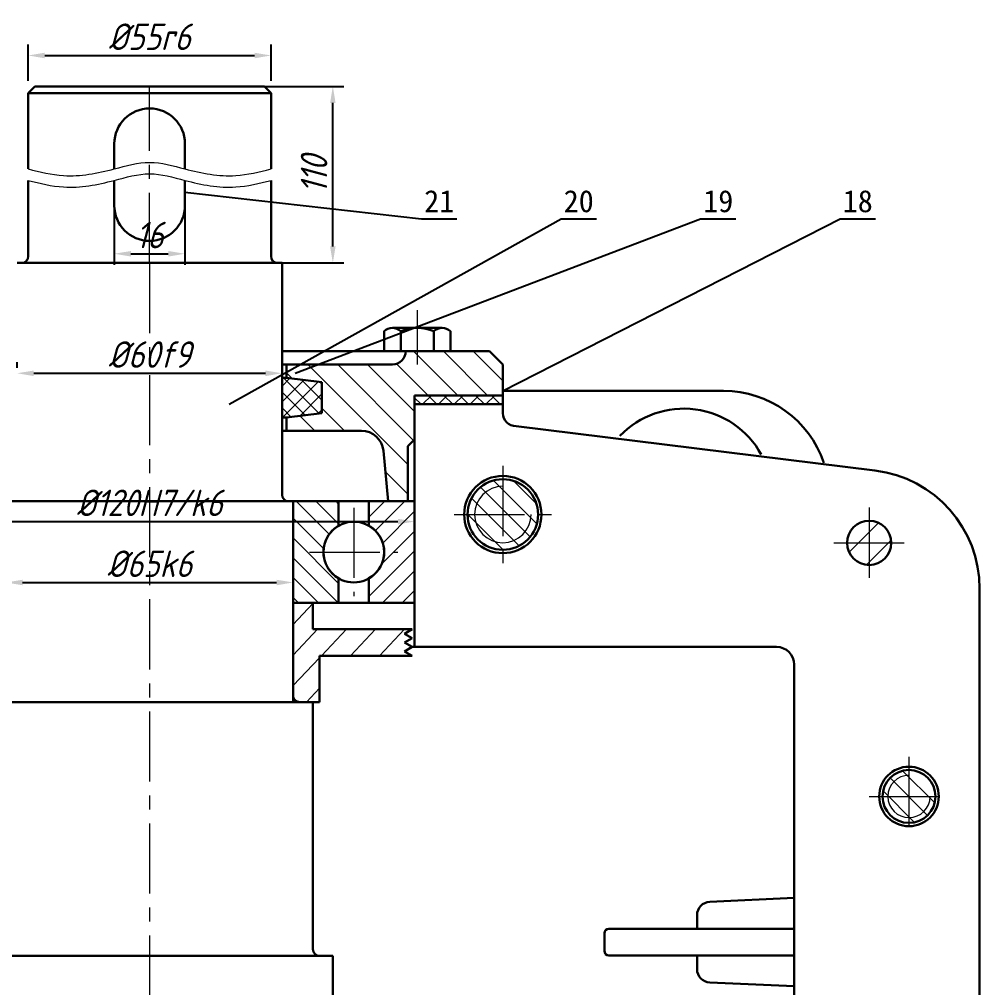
# Model space of a CAD drawing. Header units: millimetres. Extents: x 0 to 841, y 0 to 594.
# Drawn here: x 308.2 to 417, y 171.1 to 280.8 of the extents above; entities that cross this region are included whole.
import ezdxf
from ezdxf import colors
from ezdxf.entities.mleader import LeaderData, LeaderLine
from ezdxf.enums import TextEntityAlignment as Align
from ezdxf.math import Vec2, Vec3

# ---------------------------------------------------------------- set-up
doc = ezdxf.new("R2010")
doc.units = ezdxf.units.MM
doc.header["$LTSCALE"] = 0.25
doc.linetypes.add('CENTER', pattern=[50.8, 31.75, -6.35, 6.35, -6.35])
for name, color, linetype, lineweight in [('中心线', 1, 'CENTER', 15), ('剖面线', 4, 'Continuous', 15), ('尺寸', 3, 'Continuous', 15), ('文字', 7, 'Continuous', 15), ('标注', 7, 'Continuous', 15), ('粗实线', 7, 'Continuous', 30), ('细实线', 7, 'Continuous', 15)]:
    doc.layers.add(name, color=color, linetype=linetype, lineweight=lineweight)
doc.styles.add('fansong', font='simfang.ttf')
doc.styles.add('gbeitc', font='gbeitc.shx', dxfattribs={"bigfont": 'gbcbig.shx'})
doc.styles.get("Standard").update_dxf_attribs({"font": ''})
doc.styles.get('Standard').set_extended_font_data('SimSun')
doc.dimstyles.new('gbeitc', dxfattribs={"dimtxt": 3, "dimasz": 1.875, "dimexe": 1.25, "dimexo": 0.625, "dimtad": 1, "dimdec": 3, "dimlfac": 2, "dimdsep": 46, "dimtxsty": 'gbeitc', "dimcen": 2.5, "dimadec": 0, "dimazin": 0, "dimtfac": 1, "dimtdec": 3, "dimtmove": 0, "dimatfit": 3, "dimfxl": 1, "dimarcsym": 0})

# ---------------------------------------------------------------- blocks, each defined once
blk = doc.blocks.new('*D278')
at = {"layer": 'Defpoints', "color": 0, "transparency": 16777216}
for p in [(336.75, 276.67), (309.25, 273.17), (336.75, 273.17)]:
    blk.add_point(p, dxfattribs=at)
at = {"layer": '尺寸', "color": 0, "lineweight": -2, "transparency": 16777216}
for p, q in [((309.25, 273.79), (309.25, 277.92)), ((336.75, 273.79), (336.75, 277.92)), ((311.12, 276.67), (334.88, 276.67))]:
    blk.add_line(p, q, dxfattribs=at)
at = {"layer": '尺寸', "color": 0, "transparency": 16777216}
for points in [[(311.12, 276.98), (311.12, 276.35), (309.25, 276.67)], [(334.88, 276.98), (334.88, 276.35), (336.75, 276.67)]]:
    blk.add_solid(points, dxfattribs=at)
at = {"layer": '尺寸', "color": 0, "transparency": 16777216, "insert": (323, 278.79), "char_height": 3, "attachment_point": 5, "style": 'gbeitc'}
blk.add_mtext('%%c55r6', dxfattribs=at)
blk = doc.blocks.new('*D279')
at = {"layer": 'Defpoints', "color": 0, "transparency": 16777216}
for p in [(323, 273.17), (343.75, 273.17), (323, 253.17)]:
    blk.add_point(p, dxfattribs=at)
at = {"layer": '尺寸', "color": 0, "lineweight": -2, "transparency": 16777216}
for p, q in [((323.62, 273.17), (345, 273.17)), ((343.75, 255.04), (343.75, 271.29)), ((323.62, 253.17), (345, 253.17))]:
    blk.add_line(p, q, dxfattribs=at)
at = {"layer": '尺寸', "color": 0, "transparency": 16777216}
for points in [[(343.44, 271.29), (344.06, 271.29), (343.75, 273.17)], [(343.44, 255.04), (344.06, 255.04), (343.75, 253.17)]]:
    blk.add_solid(points, dxfattribs=at)
at = {"layer": '尺寸', "color": 0, "transparency": 16777216, "insert": (341.62, 263.17), "char_height": 3, "attachment_point": 5, "rotation": 90, "style": 'gbeitc'}
blk.add_mtext('110', dxfattribs=at)
blk = doc.blocks.new('*D280')
at = {"layer": 'Defpoints', "color": 0, "transparency": 16777216}
for p in [(319, 260.67), (327, 260.67), (327, 254.21)]:
    blk.add_point(p, dxfattribs=at)
at = {"layer": '尺寸', "color": 0, "lineweight": -2, "transparency": 16777216}
for p, q in [((319, 260.04), (319, 252.96)), ((327, 260.04), (327, 252.96)), ((320.88, 254.21), (325.12, 254.21))]:
    blk.add_line(p, q, dxfattribs=at)
at = {"layer": '尺寸', "color": 0, "transparency": 16777216}
for points in [[(320.88, 254.52), (320.88, 253.89), (319, 254.21)], [(325.12, 254.52), (325.12, 253.89), (327, 254.21)]]:
    blk.add_solid(points, dxfattribs=at)
at = {"layer": '尺寸', "color": 0, "transparency": 16777216, "insert": (323, 256.33), "char_height": 3, "attachment_point": 5, "style": 'gbeitc'}
blk.add_mtext('16', dxfattribs=at)
blk = doc.blocks.new('*D289')
at = {"layer": 'Defpoints', "color": 0, "transparency": 16777216}
for p in [(306.75, 216.97), (339.25, 216.97), (339.25, 216.97)]:
    blk.add_point(p, dxfattribs=at)
at = {"layer": '尺寸', "color": 0, "lineweight": -2, "transparency": 16777216}
for p, q in [((306.75, 217.59), (306.75, 218.22)), ((339.25, 217.59), (339.25, 218.22)), ((308.62, 216.97), (337.38, 216.97))]:
    blk.add_line(p, q, dxfattribs=at)
at = {"layer": '尺寸', "color": 0, "transparency": 16777216}
for points in [[(308.62, 217.28), (308.62, 216.65), (306.75, 216.97)], [(337.38, 217.28), (337.38, 216.65), (339.25, 216.97)]]:
    blk.add_solid(points, dxfattribs=at)
at = {"layer": '尺寸', "color": 0, "transparency": 16777216, "insert": (323, 219.09), "char_height": 3, "attachment_point": 5, "style": 'gbeitc'}
blk.add_mtext('%%c65k6', dxfattribs=at)
blk = doc.blocks.new('*D290')
at = {"layer": 'Defpoints', "color": 0, "transparency": 16777216}
for p in [(293, 223.87), (353, 223.87), (353, 223.87)]:
    blk.add_point(p, dxfattribs=at)
at = {"layer": '尺寸', "color": 0, "lineweight": -2, "transparency": 16777216}
for p, q in [((293, 224.49), (293, 225.12)), ((353, 224.49), (353, 225.12)), ((294.88, 223.87), (351.12, 223.87))]:
    blk.add_line(p, q, dxfattribs=at)
at = {"layer": '尺寸', "color": 0, "transparency": 16777216}
for points in [[(294.88, 224.18), (294.88, 223.55), (293, 223.87)], [(351.12, 224.18), (351.12, 223.55), (353, 223.87)]]:
    blk.add_solid(points, dxfattribs=at)
at = {"layer": '尺寸', "color": 0, "transparency": 16777216, "insert": (323, 225.99), "char_height": 3, "attachment_point": 5, "style": 'gbeitc'}
blk.add_mtext('%%c120H7/k6', dxfattribs=at)
blk = doc.blocks.new('*D292')
at = {"layer": 'Defpoints', "color": 0, "transparency": 16777216}
for p in [(308, 240.67), (338, 240.67), (338, 240.67)]:
    blk.add_point(p, dxfattribs=at)
at = {"layer": '尺寸', "color": 0, "lineweight": -2, "transparency": 16777216}
for p, q in [((308, 241.29), (308, 241.92)), ((338, 241.29), (338, 241.92)), ((309.88, 240.67), (336.12, 240.67))]:
    blk.add_line(p, q, dxfattribs=at)
at = {"layer": '尺寸', "color": 0, "transparency": 16777216}
for points in [[(309.88, 240.98), (309.88, 240.35), (308, 240.67)], [(336.12, 240.98), (336.12, 240.35), (338, 240.67)]]:
    blk.add_solid(points, dxfattribs=at)
at = {"layer": '尺寸', "color": 0, "transparency": 16777216, "insert": (323, 242.79), "char_height": 3, "attachment_point": 5, "style": 'gbeitc'}
blk.add_mtext('%%c60f9', dxfattribs=at)
blk = doc.blocks.new('_None')

msp = doc.modelspace()

# ---------------------------------------------------------------- hatches: boundary and pattern name
at = {"layer": '剖面线'}
h = msp.add_hatch(dxfattribs=at)
h.set_pattern_fill('ANSI31', color=256, scale=0.75, angle=90, style=0)
edge = h.paths.add_edge_path(flags=16)
edge.add_arc((346.98535, 231.66667), 2.5, 5.2374761, 90)
edge.add_line((346.98535, 234.16667), (338.5, 234.16667))
edge.add_line((338.5, 234.16667), (338.5, 235.67553))
edge.add_line((338.5, 235.67553), (342.5, 236.16667))
edge.add_line((342.5, 236.16667), (342.5, 239.66667))
edge.add_line((342.5, 239.66667), (338.5, 240.1578))
edge.add_line((338.5, 240.1578), (338.5, 241.66667))
edge.add_line((338.5, 241.66667), (350.5, 241.66667))
edge.add_arc((350.5, 243.16667), 1.5, 270, 360)
edge.add_line((352, 243.16667), (355.75, 243.16667))
edge.add_line((355.75, 243.16667), (360.25, 243.16667))
edge.add_line((360.25, 243.16667), (361.5, 243.16667))
edge.add_line((361.5, 243.16667), (363, 241.66667))
edge.add_line((363, 241.66667), (363, 238.16667))
edge.add_line((363, 238.16667), (360.25, 238.16667))
edge.add_line((360.25, 238.16667), (355.75, 238.16667))
edge.add_line((355.75, 238.16667), (353, 238.16667))
edge.add_line((353, 238.16667), (353, 237.16667))
edge.add_line((353, 237.16667), (353, 233.16667))
edge.add_line((353, 233.16667), (352.25, 232.41667))
edge.add_line((352.25, 232.41667), (352.25, 226.16667))
edge.add_line((352.25, 226.16667), (350, 226.16667))
edge.add_line((350, 226.16667), (349.47491, 231.89488))
h = msp.add_hatch(dxfattribs=at)
h.set_pattern_fill('ANSI37', color=256, scale=0.4, style=0)
h.paths.add_polyline_path([(338, 237.91667), (338, 240.1578), (338.5, 240.1578), (342.5, 239.66667), (342.5, 236.16667), (338.5, 235.67553), (338, 235.67553)], flags=16)
h = msp.add_hatch(dxfattribs=at)
h.set_pattern_fill('ANSI37', color=256, scale=0.4, style=0)
h.paths.add_polyline_path([(363, 238.16667), (363, 237.16667), (353, 237.16667), (353, 238.16667)], flags=16)
h = msp.add_hatch(dxfattribs=at)
h.set_pattern_fill('ANSI31', color=256, scale=0.5, angle=90, style=0)
edge = h.paths.add_edge_path(flags=16)
edge.add_arc((363, 224.66667), 4, 0, 360)
h = msp.add_hatch(dxfattribs=at)
h.set_pattern_fill('ANSI31', color=256, scale=0.5, angle=90, style=0)
edge = h.paths.add_edge_path(flags=16)
edge.add_line((339.25, 220.41667), (339.25, 214.66667))
edge.add_line((339.25, 214.66667), (344.40625, 214.66667))
edge.add_line((344.40625, 214.66667), (344.40625, 217.4397))
edge.add_arc((346.125, 220.41667), 3.4375, 120, 240, ccw=False)
edge.add_line((344.40625, 223.39363), (344.40625, 226.16667))
edge.add_line((344.40625, 226.16667), (339.25, 226.16667))
edge.add_line((339.25, 226.16667), (339.25, 220.41667))
h = msp.add_hatch(dxfattribs=at)
h.set_pattern_fill('ANSI31', color=256, scale=0.5, style=0)
edge = h.paths.add_edge_path(flags=16)
edge.add_line((353, 220.41667), (353, 226.16667))
edge.add_line((353, 226.16667), (347.84375, 226.16667))
edge.add_line((347.84375, 226.16667), (347.84375, 223.39363))
edge.add_arc((346.125, 220.41667), 3.4375, -60, 60, ccw=False)
edge.add_line((347.84375, 217.4397), (347.84375, 214.66667))
edge.add_line((347.84375, 214.66667), (353, 214.66667))
edge.add_line((353, 214.66667), (353, 220.41667))
h = msp.add_hatch(dxfattribs=at)
h.set_pattern_fill('ANSI31', color=256, scale=0.75, style=0)
edge = h.paths.add_edge_path(flags=16)
edge.add_arc((404.5, 221.44955), 2.5, 0, 360)
h = msp.add_hatch(dxfattribs=at)
h.set_pattern_fill('ANSI31', color=256, scale=0.75, angle=1.5, style=0)
h.paths.add_polyline_path([(339.25, 203.41667), (342.25, 203.41667), (342.25, 208.66667), (352.75, 208.66667), (351.885, 209.16667), (352.75, 209.66667), (351.885, 210.16667), (352.75, 210.66667), (351.885, 211.16667), (352.75, 211.66667), (341.5, 211.66667), (341.5, 214.66667), (339.25, 214.66667)], flags=16)
h = msp.add_hatch(dxfattribs=at)
h.set_pattern_fill('ANSI31', color=256, scale=0.5, angle=90, style=0)
edge = h.paths.add_edge_path(flags=16)
edge.add_arc((409, 192.72917), 3, 0, 360)

# ---------------------------------------------------------------- linework, layer by layer
at = {"layer": '中心线'}
for p, q in [((323, 253.16667), (323, 273.16667)), ((323, 253.16667), (323, 109.41667)), ((353.31089, 247.81667), (353.31089, 241.66667)), ((363, 230.16667), (363, 219.16667)), ((346.125, 225.41667), (346.125, 215.41667)), ((404.5, 225.44955), (404.5, 217.44955)), ((357.5, 224.66667), (368.5, 224.66667)), ((400.5, 221.44955), (408.5, 221.44955)), ((341.125, 220.41667), (351.125, 220.41667)), ((409, 197.22917), (409, 188.22917)), ((404.5, 192.72917), (413.5, 192.72917))]:
    msp.add_line(p, q, dxfattribs=at)
at = {"layer": '粗实线'}
for p, q in [((309.25, 272.41667), (310, 273.16667)), ((310, 273.16667), (336, 273.16667)), ((336, 273.16667), (336.75, 272.41667)), ((309.25, 263.8126), (309.25, 272.41667)), ((309.25, 272.41667), (336.75, 272.41667)), ((336.75, 272.41667), (336.75, 263.8126)), ((319, 263.8126), (319, 266.66667)), ((327, 263.8126), (327, 266.66667)), ((309.25, 253.91667), (309.25, 262.52073)), ((319, 262.52073), (319, 259.66667)), ((327, 262.52073), (327, 259.66667)), ((336.75, 262.52073), (336.75, 253.91667)), ((308, 253.16667), (338, 253.16667)), ((338, 253.16667), (338, 226.91667)), ((356.12547, 245.81667), (350.49631, 245.81667)), ((349.55811, 243.16667), (349.55811, 245.42805)), ((351.4345, 243.16667), (351.4345, 245.42805)), ((355.18728, 243.16667), (355.18728, 245.42805)), ((357.06367, 243.16667), (357.06367, 245.42805)), ((352, 243.16667), (338, 243.16667)), ((353.31089, 243.16667), (349.55811, 243.16667)), ((355.75, 243.16667), (352, 243.16667)), ((352, 243.16667), (352, 243.16667)), ((353.31089, 243.16667), (357.06367, 243.16667)), ((360.25, 243.16667), (355.75, 243.16667)), ((361.5, 243.16667), (360.25, 243.16667)), ((363, 241.66667), (361.5, 243.16667)), ((338.5, 241.66667), (338, 241.66667)), ((350.5, 241.66667), (338.5, 241.66667)), ((338.5, 241.66667), (338.5, 240.1578)), ((363, 238.16667), (363, 241.66667)), ((338, 237.91667), (338, 240.1578)), ((338, 240.1578), (338.5, 240.1578)), ((338.5, 240.1578), (342.5, 239.66667)), ((338.5, 240.1578), (342.5, 239.66667)), ((342.5, 239.66667), (342.5, 236.16667)), ((342.5, 239.66667), (342.5, 236.16667)), ((353, 237.16667), (353, 238.16667)), ((353, 238.16667), (355.75, 238.16667)), ((353, 237.16667), (353, 238.16667)), ((353, 238.16667), (363, 238.16667)), ((355.75, 238.16667), (360.25, 238.16667)), ((360.25, 238.16667), (363, 238.16667)), ((388, 238.66667), (363, 238.66667)), ((363, 238.16667), (363, 237.16667)), ((338, 235.67553), (338, 237.91667)), ((353, 209.66667), (353, 237.16667)), ((353, 237.16667), (353, 237.16667)), ((353, 237.16667), (363, 237.16667)), ((353, 233.16667), (353, 237.16667)), ((363, 237.16667), (353, 237.16667)), ((363, 236.16667), (363, 237.16667)), ((342.5, 236.16667), (338.5, 235.67553)), ((342.5, 236.16667), (338.5, 235.67553)), ((338.5, 235.67553), (338, 235.67553)), ((338.5, 235.67553), (338.5, 234.16667)), ((338.5, 234.16667), (338, 234.16667)), ((346.98535, 234.16667), (338.5, 234.16667)), ((364.5, 234.66667), (364.5, 234.66667)), ((405.1505, 229.65921), (364.5, 234.66667)), ((352.25, 232.41667), (353, 233.16667)), ((349.47491, 231.89488), (350, 226.16667)), ((352.25, 226.16667), (352.25, 232.41667)), ((323, 226.16667), (293, 226.16667)), ((306.75, 226.16667), (339.25, 226.16667)), ((323, 226.16667), (353, 226.16667)), ((339.25, 226.16667), (339.25, 204.16667)), ((344.40625, 226.16667), (339.25, 226.16667)), ((339.25, 226.16667), (339.25, 220.41667)), ((344.40625, 223.39363), (344.40625, 226.16667)), ((344.40625, 226.16667), (347.84375, 226.16667)), ((353, 226.16667), (347.84375, 226.16667)), ((347.84375, 226.16667), (347.84375, 223.39363)), ((350, 226.16667), (352.25, 226.16667)), ((353, 220.41667), (353, 226.16667)), ((339.25, 220.41667), (339.25, 214.66667)), ((353, 214.66667), (353, 220.41667)), ((344.40625, 214.66667), (344.40625, 217.4397)), ((347.84375, 217.4397), (347.84375, 214.66667)), ((417, 216.26049), (417, 167.79167)), ((339.25, 214.66667), (344.40625, 214.66667)), ((341.5, 214.66667), (339.25, 214.66667)), ((339.25, 214.66667), (339.25, 203.41667)), ((341.5, 211.66667), (341.5, 214.66667)), ((344.40625, 214.66667), (347.84375, 214.66667)), ((347.84375, 214.66667), (353, 214.66667)), ((352.75, 211.66667), (341.5, 211.66667)), ((351.885, 211.16667), (352.75, 211.66667)), ((352.75, 210.66667), (351.885, 211.16667)), ((351.885, 210.16667), (352.75, 210.66667)), ((352.75, 209.66667), (351.885, 210.16667)), ((351.885, 209.16667), (352.75, 209.66667)), ((352.75, 209.66667), (353, 209.66667)), ((394, 209.66667), (353, 209.66667)), ((342.25, 203.41667), (342.25, 208.66667)), ((342.25, 208.66667), (352.75, 208.66667)), ((352.75, 208.66667), (351.885, 209.16667)), ((396, 207.66667), (396, 167.79167)), ((304.5, 203.41667), (341.5, 203.41667)), ((339.25, 203.41667), (342.25, 203.41667)), ((341.5, 203.41667), (341.5, 175.41667)), ((386.43189, 180.79407), (396, 181.22898)), ((385, 179.29562), (385, 177.72898)), ((375, 177.72898), (396, 177.72898)), ((374.5, 177.22898), (374.5, 176.22898)), ((374.5, 175.22898), (374.5, 176.22898)), ((302.25, 174.66667), (343.75, 174.66667)), ((343.75, 174.66667), (343.75, 169.66667)), ((375, 174.72898), (396, 174.72898)), ((385, 173.16235), (385, 174.72898)), ((386.43189, 171.6639), (396, 171.22898))]:
    msp.add_line(p, q, dxfattribs=at)
for centre, radius in [((363, 224.66667), 4.375), ((363, 224.66667), 4), ((346.125, 220.41667), 3.4375), ((404.5, 221.44955), 2.5), ((409, 192.72917), 3.375), ((409, 192.72917), 3)]:
    msp.add_circle(centre, radius, dxfattribs=at)
for centre, radius, start, end in [((323, 266.66667), 4, 0, 180), ((323, 259.66667), 4, 180, 0), ((308.5, 253.91667), 0.75, 270, 0), ((337.5, 253.91667), 0.75, 180, 270), ((350.49631, 244.48986), 1.32681, 45, 135), ((353.31089, 241.09236), 4.72431, 66.598161, 113.401839), ((356.12547, 244.48986), 1.32681, 45, 135), ((350.5, 243.16667), 1.5, 270, 0), ((388, 226.66667), 12, 18.7677195, 90), ((364.5, 236.16667), 1.5, 180, 270), ((383.5, 226.66667), 10, 28.6603787, 136.3025183), ((346.98535, 231.66667), 2.5, 5.2374761, 90), ((403.5, 216.26049), 13.5, 0, 82.9775048), ((338.75, 226.91667), 0.75, 180, 270), ((346.125, 220.41667), 3.4375, 120, 240), ((346.125, 220.41667), 3.4375, 300, 60), ((394, 207.66667), 2, 0, 90), ((340, 204.16667), 0.75, 180, 270), ((386.5, 179.29562), 1.5, 92.6025622, 180), ((375, 177.22898), 0.5, 90, 180), ((342.25, 175.41667), 0.75, 180, 270), ((375, 175.22898), 0.5, 180, 270), ((386.5, 173.16235), 1.5, 180, 267.3974378)]:
    msp.add_arc(centre, radius, start, end, dxfattribs=at)
at = {"layer": '细实线'}
for centre, radius in [((363, 224.66667), 3.2), ((409, 192.72917), 2.4)]:
    msp.add_arc(centre, radius, 90, 0, dxfattribs=at)
for points in [[(309.25, 263.8126), (310.57988, 263.48044), (313.80462, 262.67501), (318.44538, 263.58431), (323, 264.96604), (327.55462, 263.58431), (332.19538, 262.67501), (335.42012, 263.48044), (336.75, 263.8126)], [(309.25, 262.52073), (310.57988, 262.18858), (313.80462, 261.38314), (318.44538, 262.29244), (323, 263.67418), (327.55462, 262.29244), (332.19538, 261.38314), (335.42012, 262.18858), (336.75, 262.52073)]]:
    msp.add_open_spline(points, degree=3, knots=[0, 0, 0, 0, 8.139410298, 19.736823803, 27.876234101, 36.015644399, 47.613057904, 55.752468202, 55.752468202, 55.752468202, 55.752468202], dxfattribs=at)

# ---------------------------------------------------------------- texts
at = {"layer": '文字', "style": 'fansong'}
for s, p in [('21', (355.8, 260.16667)), ('20', (371.6, 260.16667)), ('19', (387.4, 260.16667)), ('18', (403.2, 260.16667))]:
    msp.add_text(s, height=2.5, dxfattribs=at).set_placement(p, align=Align.MIDDLE_CENTER)

# ---------------------------------------------------------------- dimensions: what is measured, and where the dimension line sits
at = {"layer": '尺寸'}
for base, p1, p2, override, picture, middle in [((336.75, 276.66667), (309.25, 273.16667), (336.75, 273.16667), {"dimtxt": 3, "dimdec": 3, "dimpost": '%%c<>r6'}, '*D278', (323, 278.79167)), ((327, 254.20733), (319, 260.66667), (327, 260.66667), {"dimtxt": 3, "dimdec": 3, "dimpost": '<>'}, '*D280', (323, 256.33233)), ((338, 240.66667), (308, 240.66667), (338, 240.66667), {"dimtxt": 3, "dimdec": 3, "dimpost": '%%c<>f9'}, '*D292', (323, 242.79167)), ((353, 223.86667), (293, 223.86667), (353, 223.86667), {"dimtxt": 3, "dimdec": 3, "dimpost": '%%c<>H7/k6'}, '*D290', (323, 225.99167)), ((339.25, 216.96667), (306.75, 216.96667), (339.25, 216.96667), {"dimtxt": 3, "dimdec": 3, "dimpost": '%%c<>k6'}, '*D289', (323, 219.09167))]:
    dim = msp.add_linear_dim(base=base, p1=p1, p2=p2, dimstyle='gbeitc', override=override, dxfattribs=at)
    dim.commit()
    dim.dimension.update_dxf_attribs({"geometry": picture, "text_midpoint": middle})
dim = msp.add_linear_dim(base=(343.75, 273.16667), p1=(323, 253.16667), p2=(323, 273.16667), angle=90, text='110', dimstyle='gbeitc', override={"dimtxt": 3, "dimdec": 3, "dimpost": '<>'}, dxfattribs=at)
dim.commit()
dim.dimension.update_dxf_attribs({"geometry": '*D279', "text_midpoint": (341.625, 263.16667)})

# ---------------------------------------------------------------- leaders
at = {"layer": '标注'}
ml = msp.add_multileader_mtext('Standard', dxfattribs=at)
ml.set_content('', color=256)
ml.set_leader_properties()
ml.set_arrow_properties(name='NONE')
ml.build(insert=Vec2(0, 0))
ml.multileader.update_dxf_attribs({"text_left_attachment_type": 5, "text_right_attachment_type": 5, "dogleg_length": 6, "arrow_head_size": 2})
ctx = ml.context
ctx.base_point, ctx.char_height, ctx.arrow_head_size, ctx.landing_gap_size = Vec3(356.8, 258.16667), 3, 2, 1
ctx.left_attachment, ctx.right_attachment = 5, 5
notes = []
notes.append((ctx, [(0, (1, 1, 0), (353.8, 258.16667), (1, 0), 3, [(0, [(327, 261.16667)], 0, [])])]))
ctx.mtext.insert, ctx.mtext.flow_direction = Vec3(357.8, 261.16667), 5
ml = msp.add_multileader_mtext('Standard', dxfattribs=at)
ml.set_content('', color=256)
ml.set_leader_properties()
ml.set_arrow_properties(name='NONE')
ml.build(insert=Vec2(0, 0))
ml.multileader.update_dxf_attribs({"text_left_attachment_type": 5, "text_right_attachment_type": 5, "dogleg_length": 6, "arrow_head_size": 2})
ctx = ml.context
ctx.base_point, ctx.char_height, ctx.arrow_head_size, ctx.landing_gap_size = Vec3(372.6, 258.16667), 3, 2, 1
ctx.left_attachment, ctx.right_attachment = 5, 5
notes.append((ctx, [(0, (1, 1, 0), (369.6, 258.16667), (1, 0), 3, [(0, [(332, 237.16667)], 0, [])])]))
ctx.mtext.insert, ctx.mtext.flow_direction = Vec3(373.6, 261.16667), 5
ml = msp.add_multileader_mtext('Standard', dxfattribs=at)
ml.set_content('', color=256)
ml.set_leader_properties()
ml.set_arrow_properties(name='NONE')
ml.build(insert=Vec2(0, 0))
ml.multileader.update_dxf_attribs({"text_left_attachment_type": 5, "text_right_attachment_type": 5, "dogleg_length": 6, "arrow_head_size": 2})
ctx = ml.context
ctx.base_point, ctx.char_height, ctx.arrow_head_size, ctx.landing_gap_size = Vec3(388.4, 258.16667), 3, 2, 1
ctx.left_attachment, ctx.right_attachment = 5, 5
notes.append((ctx, [(0, (1, 1, 0), (385.4, 258.16667), (1, 0), 3, [(0, [(339.5, 240.66667)], 0, [])])]))
ctx.mtext.insert, ctx.mtext.flow_direction = Vec3(389.4, 261.16667), 5
ml = msp.add_multileader_mtext('Standard', dxfattribs=at)
ml.set_content('', color=256)
ml.set_leader_properties()
ml.set_arrow_properties(name='NONE')
ml.build(insert=Vec2(0, 0))
ml.multileader.update_dxf_attribs({"text_left_attachment_type": 5, "text_right_attachment_type": 5, "dogleg_length": 6, "arrow_head_size": 2})
ctx = ml.context
ctx.base_point, ctx.char_height, ctx.arrow_head_size, ctx.landing_gap_size = Vec3(404.2, 258.16667), 3, 2, 1
ctx.left_attachment, ctx.right_attachment = 5, 5
notes.append((ctx, [(0, (1, 1, 0), (401.2, 258.16667), (1, 0), 3, [(0, [(363, 238.66667)], 0, [])])]))
ctx.mtext.insert, ctx.mtext.flow_direction = Vec3(405.2, 261.16667), 5
for ctx, leaders in notes:
    for number, flags, end, landing, length, lines in leaders:
        leader = LeaderData()
        leader.index, (leader.has_last_leader_line, leader.has_dogleg_vector, leader.attachment_direction) = number, flags
        leader.last_leader_point, leader.dogleg_vector, leader.dogleg_length = Vec3(end), Vec3(landing), length
        for number, points, colour, breaks in lines:
            line = LeaderLine()
            line.index, line.vertices, line.color, line.breaks = number, Vec3.list(points), colors.encode_raw_color(colour), breaks
            leader.lines.append(line)
        ctx.leaders.append(leader)

doc.saveas('drawing.dxf')
